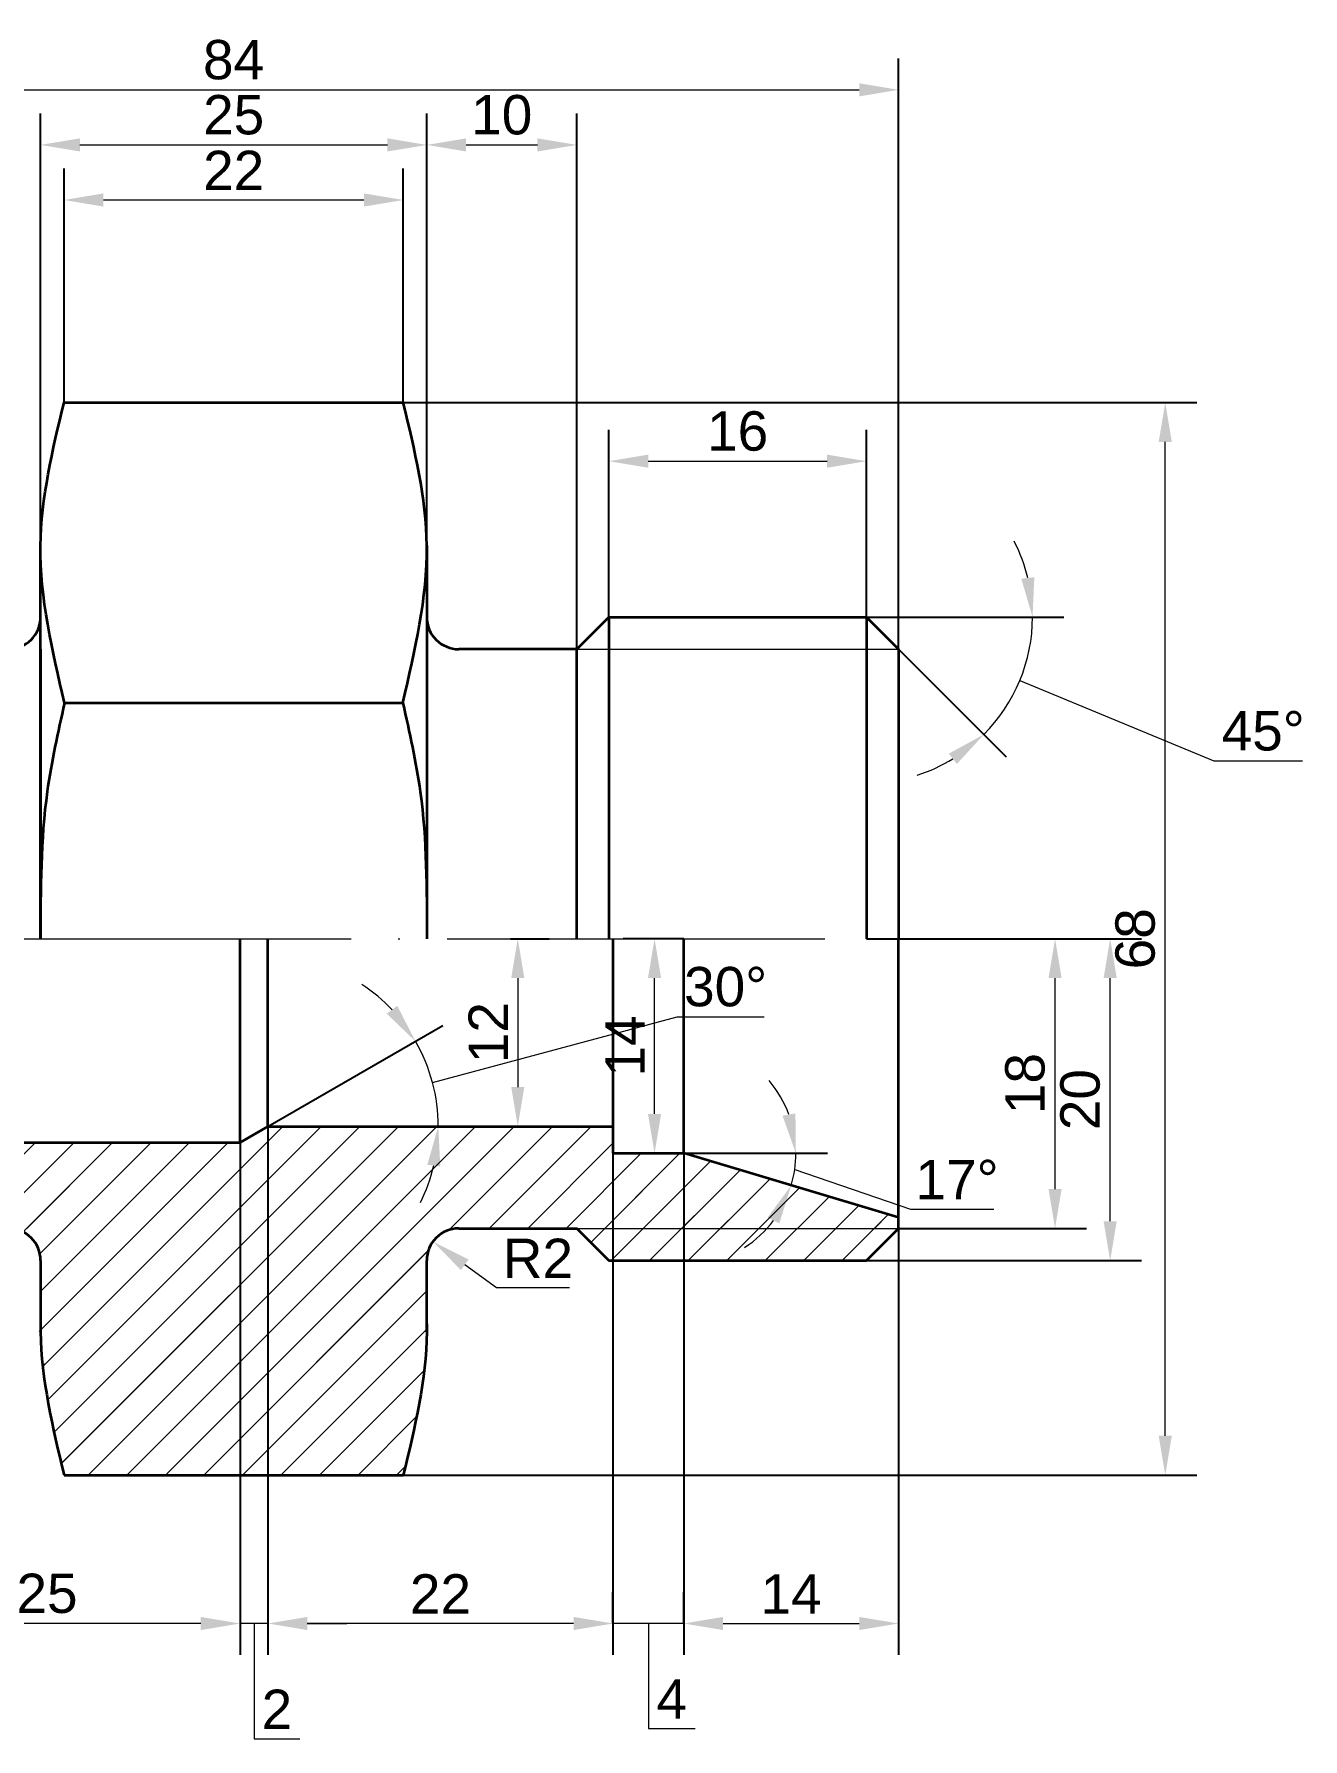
# Model space of a CAD drawing. Header units: millimetres. Extents: x 431 to 567, y 910 to 1018.
# Drawn here: x 486.1 to 566.7, y 909.6 to 1018 of the extents above; entities that cross this region are included whole.
import ezdxf

# ---------------------------------------------------------------- set-up
doc = ezdxf.new("R2010")
doc.units = ezdxf.units.MM
doc.linetypes.add('ACAD_ISO04W100', pattern=[30, 24, -3, 0, -3])
for name, color, linetype, lineweight in [('l. cienka', 7, 'Continuous', 15), ('l. gruba', 7, 'Continuous', 35), ('średnica', 7, 'ACAD_ISO04W100', 15)]:
    doc.layers.add(name, color=color, linetype=linetype, lineweight=lineweight)
doc.styles.get("Standard").update_dxf_attribs({"font": 'arial.ttf'})
doc.dimstyles.new('ISO-25', dxfattribs={"dimtxt": 2.5, "dimasz": 2.5, "dimexe": 2, "dimexo": 0, "dimtad": 1, "dimtoh": 1, "dimdec": 0, "dimzin": 9, "dimtxsty": 'Standard', "dimcen": 2.5, "dimadec": 0, "dimazin": 0, "dimtfac": 1, "dimtdec": 0, "dimtmove": 1, "dimatfit": 0, "dimfxl": 1, "dimlwd": 9, "dimarcsym": 0})
pattern_1 = [(45, (401.9540599663354, 824.1795343761587), (-1.224119390046095, 1.224119390046095), [])]

# ---------------------------------------------------------------- blocks, each defined once
blk = doc.blocks.new('*D4')
at = {"layer": 'Defpoints', "color": 0, "transparency": 16777216}
for p in [(511.003902068198, 1010.940279682968), (486.467687595279, 985.4748493463187), (511.003902068198, 985.4748493463187)]:
    blk.add_point(p, dxfattribs=at)
at = {"layer": 'l. cienka', "color": 0, "lineweight": -2, "transparency": 16777216}
for p, q in [((486.467687595279, 985.4748493463187), (486.467687595279, 1012.940279682968)), ((511.003902068198, 985.4748493463187), (511.003902068198, 1012.940279682968))]:
    blk.add_line(p, q, dxfattribs=at)
at = {"layer": 'l. cienka', "color": 0, "lineweight": 9, "transparency": 16777216}
blk.add_line((488.967687595279, 1010.940279682968), (508.503902068198, 1010.940279682968), dxfattribs=at)
at = {"layer": 'l. cienka', "color": 0, "transparency": 16777216}
for points in [[(488.967687595279, 1011.356946349635), (488.967687595279, 1010.523613016301), (486.467687595279, 1010.940279682968)], [(508.503902068198, 1011.356946349635), (508.503902068198, 1010.523613016301), (511.003902068198, 1010.940279682968)]]:
    blk.add_solid(points, dxfattribs=at)
at = {"layer": 'l. cienka', "color": 0, "transparency": 16777216, "insert": (498.7357948317385, 1012.841712152272), "char_height": 2.5, "attachment_point": 5}
blk.add_mtext('25', dxfattribs=at)
blk = doc.blocks.new('*D5')
at = {"layer": 'Defpoints', "color": 0, "transparency": 16777216}
for p in [(509.5146532215965, 1007.440279682968), (487.9569364418805, 994.569912660319), (509.5146532215965, 994.569912660319)]:
    blk.add_point(p, dxfattribs=at)
at = {"layer": 'l. cienka', "color": 0, "lineweight": -2, "transparency": 16777216}
for p, q in [((487.9569364418805, 994.569912660319), (487.9569364418805, 1009.440279682968)), ((509.5146532215965, 994.569912660319), (509.5146532215965, 1009.440279682968))]:
    blk.add_line(p, q, dxfattribs=at)
at = {"layer": 'l. cienka', "color": 0, "lineweight": 9, "transparency": 16777216}
blk.add_line((490.4569364418805, 1007.440279682968), (507.0146532215965, 1007.440279682968), dxfattribs=at)
at = {"layer": 'l. cienka', "color": 0, "transparency": 16777216}
for points in [[(490.4569364418805, 1007.856946349635), (490.4569364418805, 1007.023613016301), (487.9569364418805, 1007.440279682968)], [(507.0146532215965, 1007.856946349635), (507.0146532215965, 1007.023613016301), (509.5146532215965, 1007.440279682968)]]:
    blk.add_solid(points, dxfattribs=at)
at = {"layer": 'l. cienka', "color": 0, "transparency": 16777216, "insert": (498.7357948317385, 1009.320395644769), "char_height": 2.5, "attachment_point": 5}
blk.add_mtext('22', dxfattribs=at)
blk = doc.blocks.new('*D6')
at = {"layer": 'Defpoints', "color": 0, "transparency": 16777216}
for p in [(520.5319234963839, 1010.940279682968), (511.003902068198, 985.4748493463187), (520.5319234963839, 978.8939978581764)]:
    blk.add_point(p, dxfattribs=at)
at = {"layer": 'l. cienka', "color": 0, "lineweight": -2, "transparency": 16777216}
for p, q in [((511.003902068198, 985.4748493463187), (511.003902068198, 1012.940279682968)), ((520.5319234963839, 978.8939978581764), (520.5319234963839, 1012.940279682968))]:
    blk.add_line(p, q, dxfattribs=at)
at = {"layer": 'l. cienka', "color": 0, "lineweight": 9, "transparency": 16777216}
blk.add_line((513.503902068198, 1010.940279682968), (518.0319234963839, 1010.940279682968), dxfattribs=at)
at = {"layer": 'l. cienka', "color": 0, "transparency": 16777216}
for points in [[(513.503902068198, 1011.356946349635), (513.503902068198, 1010.523613016301), (511.003902068198, 1010.940279682968)], [(518.0319234963839, 1011.356946349635), (518.0319234963839, 1010.523613016301), (520.5319234963839, 1010.940279682968)]]:
    blk.add_solid(points, dxfattribs=at)
at = {"layer": 'l. cienka', "color": 0, "transparency": 16777216, "insert": (515.767912782291, 1012.841712152272), "char_height": 2.5, "attachment_point": 5}
blk.add_mtext('10', dxfattribs=at)
blk = doc.blocks.new('*D7')
at = {"layer": 'Defpoints', "color": 0, "transparency": 16777216}
for p in [(540.9787688904831, 1014.440279682968), (456.4789810172667, 978.8939978581764), (540.9787688904831, 978.8939978581764)]:
    blk.add_point(p, dxfattribs=at)
at = {"layer": 'l. cienka', "color": 0, "lineweight": -2, "transparency": 16777216}
for p, q in [((456.4789810172667, 978.8939978581764), (456.4789810172667, 1016.440279682968)), ((540.9787688904831, 978.8939978581764), (540.9787688904831, 1016.440279682968))]:
    blk.add_line(p, q, dxfattribs=at)
at = {"layer": 'l. cienka', "color": 0, "lineweight": 9, "transparency": 16777216}
blk.add_line((458.9789810172667, 1014.440279682968), (538.4787688904831, 1014.440279682968), dxfattribs=at)
at = {"layer": 'l. cienka', "color": 0, "transparency": 16777216}
for points in [[(458.9789810172667, 1014.856946349635), (458.9789810172667, 1014.023613016301), (456.4789810172667, 1014.440279682968)], [(538.4787688904831, 1014.856946349635), (538.4787688904831, 1014.023613016301), (540.9787688904831, 1014.440279682968)]]:
    blk.add_solid(points, dxfattribs=at)
at = {"layer": 'l. cienka', "color": 0, "transparency": 16777216, "insert": (498.7288749538749, 1016.341712152272), "char_height": 2.5, "attachment_point": 5}
blk.add_mtext('84', dxfattribs=at)
blk = doc.blocks.new('*D8')
at = {"layer": 'Defpoints', "color": 0, "transparency": 16777216}
for p in [(538.9340843510732, 990.8412949125461), (522.5766080357938, 980.9386823975863), (538.9340843510732, 980.9386823975863)]:
    blk.add_point(p, dxfattribs=at)
at = {"layer": 'l. cienka', "color": 0, "lineweight": -2, "transparency": 16777216}
for p, q in [((522.5766080357938, 980.9386823975863), (522.5766080357938, 992.8412949125461)), ((538.9340843510732, 980.9386823975863), (538.9340843510732, 992.8412949125461))]:
    blk.add_line(p, q, dxfattribs=at)
at = {"layer": 'l. cienka', "color": 0, "lineweight": 9, "transparency": 16777216}
blk.add_line((525.0766080357938, 990.8412949125461), (536.4340843510732, 990.8412949125461), dxfattribs=at)
at = {"layer": 'l. cienka', "color": 0, "transparency": 16777216}
for points in [[(525.0766080357938, 991.2579615792127), (525.0766080357938, 990.4246282458795), (522.5766080357938, 990.8412949125461)], [(536.4340843510732, 991.2579615792127), (536.4340843510732, 990.4246282458795), (538.9340843510732, 990.8412949125461)]]:
    blk.add_solid(points, dxfattribs=at)
at = {"layer": 'l. cienka', "color": 0, "transparency": 16777216, "insert": (530.7553461934335, 992.7427273818504), "char_height": 2.5, "attachment_point": 5}
blk.add_mtext('16', dxfattribs=at)
blk = doc.blocks.new('*D9')
at = {"layer": 'Defpoints', "color": 0, "transparency": 16777216}
for p in [(527.329899283386, 946.8606067407541), (540.9787688904831, 946.8606067407541), (540.9787688904831, 916.9782401473647)]:
    blk.add_point(p, dxfattribs=at)
at = {"layer": 'l. cienka', "color": 0, "lineweight": -2, "transparency": 16777216}
for p, q in [((527.329899283386, 946.8606067407541), (527.329899283386, 914.9782401473647)), ((540.9787688904831, 946.8606067407541), (540.9787688904831, 914.9782401473647))]:
    blk.add_line(p, q, dxfattribs=at)
at = {"layer": 'l. cienka', "color": 0, "lineweight": 9, "transparency": 16777216}
blk.add_line((529.829899283386, 916.9782401473647), (538.4787688904831, 916.9782401473647), dxfattribs=at)
at = {"layer": 'l. cienka', "color": 0, "transparency": 16777216}
for points in [[(529.829899283386, 917.3949068140313), (529.829899283386, 916.561573480698), (527.329899283386, 916.9782401473647)], [(538.4787688904831, 917.3949068140313), (538.4787688904831, 916.561573480698), (540.9787688904831, 916.9782401473647)]]:
    blk.add_solid(points, dxfattribs=at)
at = {"layer": 'l. cienka', "color": 0, "transparency": 16777216, "insert": (534.1543340869346, 918.8583561091655), "char_height": 2.5, "attachment_point": 5}
blk.add_mtext('14', dxfattribs=at)
blk = doc.blocks.new('*D10')
at = {"layer": 'Defpoints', "color": 0, "transparency": 16777216}
for p in [(500.9154804934748, 948.5645105235956), (522.8315932966842, 948.5645105235956), (500.9154804934748, 916.9782401473647)]:
    blk.add_point(p, dxfattribs=at)
at = {"layer": 'l. cienka', "color": 0, "lineweight": -2, "transparency": 16777216}
for p, q in [((500.9154804934748, 948.5645105235956), (500.9154804934748, 914.9782401473647)), ((522.8315932966842, 948.5645105235956), (522.8315932966842, 914.9782401473647))]:
    blk.add_line(p, q, dxfattribs=at)
at = {"layer": 'l. cienka', "color": 0, "lineweight": 9, "transparency": 16777216}
blk.add_line((520.3315932966842, 916.9782401473647), (503.4154804934748, 916.9782401473647), dxfattribs=at)
at = {"layer": 'l. cienka', "color": 0, "transparency": 16777216}
for points in [[(503.4154804934748, 917.3949068140313), (503.4154804934748, 916.561573480698), (500.9154804934748, 916.9782401473647)], [(520.3315932966842, 917.3949068140313), (520.3315932966842, 916.561573480698), (522.8315932966842, 916.9782401473647)]]:
    blk.add_solid(points, dxfattribs=at)
at = {"layer": 'l. cienka', "color": 0, "transparency": 16777216, "insert": (511.8735368950795, 918.8583561091655), "char_height": 2.5, "attachment_point": 5}
blk.add_mtext('22', dxfattribs=at)
blk = doc.blocks.new('*D11')
at = {"layer": 'Defpoints', "color": 0, "transparency": 16777216}
for p in [(500.9154804934748, 948.5645105235956), (499.1447317396205, 947.5421682538906), (499.1447317396205, 916.9782401473647)]:
    blk.add_point(p, dxfattribs=at)
at = {"layer": 'l. cienka', "color": 0, "lineweight": -2, "transparency": 16777216}
for p, q in [((500.9154804934748, 948.5645105235956), (500.9154804934748, 914.9782401473647)), ((499.1447317396205, 947.5421682538906), (499.1447317396205, 914.9782401473647))]:
    blk.add_line(p, q, dxfattribs=at)
at = {"layer": 'l. cienka', "color": 0, "lineweight": 9, "transparency": 16777216}
for p, q in [((496.6447317396205, 916.9782401473647), (494.1447317396205, 916.9782401473647)), ((500.9154804934748, 916.9782401473647), (499.1447317396205, 916.9782401473647)), ((500.9154804934748, 916.9782401473647), (499.1447317396205, 916.9782401473647)), ((500.0301061165476, 916.9782401473647), (500.0301061165476, 909.6452763001614)), ((503.4154804934748, 916.9782401473647), (505.9154804934748, 916.9782401473647)), ((500.0301061165476, 909.6452763001614), (502.9359724194126, 909.6452763001614))]:
    blk.add_line(p, q, dxfattribs=at)
at = {"layer": 'l. cienka', "color": 0, "transparency": 16777216}
for points in [[(496.6447317396205, 917.3949068140313), (496.6447317396205, 916.561573480698), (499.1447317396205, 916.9782401473647)], [(503.4154804934748, 917.3949068140313), (503.4154804934748, 916.561573480698), (500.9154804934748, 916.9782401473647)]]:
    blk.add_solid(points, dxfattribs=at)
at = {"layer": 'l. cienka', "color": 0, "transparency": 16777216, "insert": (501.4830392679801, 911.5253922619622), "char_height": 2.5, "attachment_point": 5}
blk.add_mtext('2', dxfattribs=at)
blk = doc.blocks.new('*D12')
at = {"layer": 'Defpoints', "color": 0, "transparency": 16777216}
for p in [(499.1447317396205, 947.5421682538906), (474.6085172667014, 946.8606067407541), (474.6085172667014, 916.9782401473647)]:
    blk.add_point(p, dxfattribs=at)
at = {"layer": 'l. cienka', "color": 0, "lineweight": -2, "transparency": 16777216}
for p, q in [((499.1447317396205, 947.5421682538906), (499.1447317396205, 914.9782401473647)), ((474.6085172667014, 946.8606067407541), (474.6085172667014, 914.9782401473647))]:
    blk.add_line(p, q, dxfattribs=at)
at = {"layer": 'l. cienka', "color": 0, "lineweight": 9, "transparency": 16777216}
blk.add_line((496.6447317396205, 916.9782401473647), (477.1085172667014, 916.9782401473647), dxfattribs=at)
at = {"layer": 'l. cienka', "color": 0, "transparency": 16777216}
for points in [[(477.1085172667014, 917.3949068140313), (477.1085172667014, 916.561573480698), (474.6085172667014, 916.9782401473647)], [(496.6447317396205, 917.3949068140313), (496.6447317396205, 916.561573480698), (499.1447317396205, 916.9782401473647)]]:
    blk.add_solid(points, dxfattribs=at)
at = {"layer": 'l. cienka', "color": 0, "transparency": 16777216, "insert": (486.8766245031609, 918.8796726166689), "char_height": 2.5, "attachment_point": 5}
blk.add_mtext('25', dxfattribs=at)
blk = doc.blocks.new('*D15')
at = {"layer": 'Defpoints', "color": 0, "transparency": 16777216}
for p in [(522.8315932966842, 916.9782401473647), (522.8315932966842, 916.9782401473647), (527.329899283386, 916.9782401473647)]:
    blk.add_point(p, dxfattribs=at)
at = {"layer": 'l. cienka', "color": 0, "lineweight": -2, "transparency": 16777216}
for p, q in [((522.8315932966842, 916.9782401473647), (522.8315932966842, 918.9782401473647)), ((527.329899283386, 916.9782401473647), (527.329899283386, 918.9782401473647))]:
    blk.add_line(p, q, dxfattribs=at)
at = {"layer": 'l. cienka', "color": 0, "lineweight": 9, "transparency": 16777216}
for p, q in [((520.3315932966842, 916.9782401473647), (517.8315932966842, 916.9782401473647)), ((527.329899283386, 916.9782401473647), (522.8315932966842, 916.9782401473647)), ((527.329899283386, 916.9782401473647), (522.8315932966842, 916.9782401473647)), ((525.0807462900351, 916.9782401473647), (525.0807462900351, 910.3105997696189)), ((529.829899283386, 916.9782401473647), (532.329899283386, 916.9782401473647)), ((525.0807462900351, 910.3105997696189), (528.0599413787118, 910.3105997696189))]:
    blk.add_line(p, q, dxfattribs=at)
at = {"layer": 'l. cienka', "color": 0, "transparency": 16777216}
for points in [[(520.3315932966842, 917.3949068140313), (520.3315932966842, 916.561573480698), (522.8315932966842, 916.9782401473647)], [(529.829899283386, 917.3949068140313), (529.829899283386, 916.561573480698), (527.329899283386, 916.9782401473647)]]:
    blk.add_solid(points, dxfattribs=at)
at = {"layer": 'l. cienka', "color": 0, "transparency": 16777216, "insert": (526.5703438343735, 912.1855997696189), "char_height": 2.5, "attachment_point": 5}
blk.add_mtext('4', dxfattribs=at)
blk = doc.blocks.new('*D16')
at = {"layer": 'Defpoints', "color": 0, "transparency": 16777216}
for p in [(540.9787688904834, 960.4918370034873), (550.9214764177631, 960.4918370034873), (540.9787688904834, 942.0896761487979)]:
    blk.add_point(p, dxfattribs=at)
at = {"layer": 'l. cienka', "color": 0, "lineweight": -2, "transparency": 16777216}
for p, q in [((540.9787688904834, 960.4918370034873), (552.9214764177631, 960.4918370034873)), ((540.9787688904834, 942.0896761487979), (552.9214764177631, 942.0896761487979))]:
    blk.add_line(p, q, dxfattribs=at)
at = {"layer": 'l. cienka', "color": 0, "lineweight": 9, "transparency": 16777216}
blk.add_line((550.9214764177631, 944.5896761487979), (550.9214764177631, 957.9918370034873), dxfattribs=at)
at = {"layer": 'l. cienka', "color": 0, "transparency": 16777216}
for points in [[(550.5048097510964, 957.9918370034873), (551.3381430844297, 957.9918370034873), (550.9214764177631, 960.4918370034873)], [(550.5048097510964, 944.5896761487979), (551.3381430844297, 944.5896761487979), (550.9214764177631, 942.0896761487979)]]:
    blk.add_solid(points, dxfattribs=at)
at = {"layer": 'l. cienka', "color": 0, "transparency": 16777216, "insert": (549.020043948459, 951.2907565761423), "char_height": 2.5, "attachment_point": 5, "rotation": 90}
blk.add_mtext('18', dxfattribs=at)
blk = doc.blocks.new('*D17')
at = {"layer": 'Defpoints', "color": 0, "transparency": 16777216}
for p in [(498.7357948317388, 994.5699126603195), (557.9214764177631, 994.5699126603195), (498.7357948317388, 926.4137613466553)]:
    blk.add_point(p, dxfattribs=at)
at = {"layer": 'l. cienka', "color": 0, "lineweight": -2, "transparency": 16777216}
for p, q in [((498.7357948317388, 994.5699126603195), (559.9214764177631, 994.5699126603195)), ((498.7357948317388, 926.4137613466553), (559.9214764177631, 926.4137613466553))]:
    blk.add_line(p, q, dxfattribs=at)
at = {"layer": 'l. cienka', "color": 0, "lineweight": 9, "transparency": 16777216}
blk.add_line((557.9214764177631, 928.9137613466553), (557.9214764177631, 992.0699126603195), dxfattribs=at)
at = {"layer": 'l. cienka', "color": 0, "transparency": 16777216}
for points in [[(557.5048097510964, 992.0699126603195), (558.3381430844297, 992.0699126603195), (557.9214764177631, 994.5699126603195)], [(557.5048097510964, 928.9137613466553), (558.3381430844297, 928.9137613466553), (557.9214764177631, 926.4137613466553)]]:
    blk.add_solid(points, dxfattribs=at)
at = {"layer": 'l. cienka', "color": 0, "transparency": 16777216, "insert": (556.020043948459, 960.4918370034868), "char_height": 2.5, "attachment_point": 5, "rotation": 90}
blk.add_mtext('68', dxfattribs=at)
blk = doc.blocks.new('*D19')
at = {"layer": 'Defpoints', "color": 0, "transparency": 16777216}
for p in [(525.4748738847748, 960.4918370034873), (527.3298992833862, 960.4918370034873), (527.3298992833862, 946.8606067407545)]:
    blk.add_point(p, dxfattribs=at)
at = {"layer": 'l. cienka', "color": 0, "lineweight": -2, "transparency": 16777216}
for p, q in [((527.3298992833862, 960.4918370034873), (523.4748738847748, 960.4918370034873)), ((527.3298992833862, 946.8606067407545), (523.4748738847748, 946.8606067407545))]:
    blk.add_line(p, q, dxfattribs=at)
at = {"layer": 'l. cienka', "color": 0, "lineweight": 9, "transparency": 16777216}
blk.add_line((525.4748738847748, 949.3606067407545), (525.4748738847748, 957.9918370034873), dxfattribs=at)
at = {"layer": 'l. cienka', "color": 0, "transparency": 16777216}
for points in [[(525.0582072181081, 957.9918370034873), (525.8915405514414, 957.9918370034873), (525.4748738847748, 960.4918370034873)], [(525.0582072181081, 949.3606067407545), (525.8915405514414, 949.3606067407545), (525.4748738847748, 946.8606067407545)]]:
    blk.add_solid(points, dxfattribs=at)
at = {"layer": 'l. cienka', "color": 0, "transparency": 16777216, "insert": (523.5947579229742, 953.6762218721205), "char_height": 2.5, "attachment_point": 5, "rotation": 90}
blk.add_mtext('14', dxfattribs=at)
blk = doc.blocks.new('*D21')
at = {"layer": 'Defpoints', "color": 0, "transparency": 16777216}
for p in [(511.3964117562535, 941.249136152675), (513.048586607608, 940.044539487291)]:
    blk.add_point(p, dxfattribs=at)
at = {"layer": 'l. cienka', "color": 0, "lineweight": 9, "transparency": 16777216}
for p, q in [((515.4365823045943, 938.303457633162), (513.4164970304239, 939.7762968929185)), ((520.0673803946353, 938.3034576331621), (515.4365823045943, 938.303457633162))]:
    blk.add_line(p, q, dxfattribs=at)
at = {"layer": 'l. cienka', "color": 0, "transparency": 16777216}
blk.add_solid([(513.6619702403834, 940.1129777719469), (513.1710238204645, 939.43961601389), (511.3964117562535, 941.249136152675)], dxfattribs=at)
at = {"layer": 'l. cienka', "color": 0, "transparency": 16777216, "insert": (518.0644813496147, 940.1835735949629), "char_height": 2.5, "attachment_point": 5}
blk.add_mtext('R2', dxfattribs=at)
blk = doc.blocks.new('*D24')
at = {"layer": 'Defpoints', "color": 0, "transparency": 16777216}
for p in [(522.8315932966842, 946.8606067407542), (527.329899283386, 946.8606067407541), (527.329899283386, 946.8606067407541), (534.3203235100613, 945.4867019461245), (540.9787688904831, 942.771237661934)]:
    blk.add_point(p, dxfattribs=at)
at = {"layer": 'l. cienka', "color": 0, "lineweight": -2, "transparency": 16777216}
blk.add_line((527.329899283386, 946.8606067407541), (536.4540585498255, 946.8606067407537), dxfattribs=at)
at = {"layer": 'l. cienka', "color": 0, "lineweight": 9, "transparency": 16777216}
for p, q in [((534.3787291755565, 945.8273389125316), (541.7328698173519, 943.3093817484009)), ((541.7328698173519, 943.3093817484009), (547.0270376208991, 943.3093817484009))]:
    blk.add_line(p, q, dxfattribs=at)
for start, end in [(20.21077529259583, 40.42155058519285), (343.3211378914688, 359.9999999999989), (302.8995873062747, 323.1103625988717)]:
    blk.add_arc((527.329899283386, 946.8606067407541), 7.124159266439455, start, end, dxfattribs=at)
at = {"layer": 'l. cienka', "color": 0, "transparency": 16777216}
for points in [[(534.4256130847446, 949.3949314963105), (533.6052075134874, 949.2487154127407), (534.4540585498255, 946.8606067407538)], [(532.655791306491, 942.7719112800695), (533.3997160799012, 942.3963844821563), (534.1543340869351, 944.8159222013439)]]:
    blk.add_solid(points, dxfattribs=at)
at = {"layer": 'l. cienka', "color": 0, "transparency": 16777216, "insert": (544.6924537191255, 945.1894977102016), "char_height": 2.5, "attachment_point": 5}
blk.add_mtext('17°', dxfattribs=at)
blk = doc.blocks.new('*D30')
at = {"layer": 'Defpoints', "color": 0, "transparency": 16777216}
for p in [(511.5723427759719, 950.4436028736943), (500.9154804934748, 948.5645105235956), (500.9154804934748, 948.5645105235956), (522.8315932966842, 948.5645105235956), (499.1447317396205, 947.5421682538906)]:
    blk.add_point(p, dxfattribs=at)
at = {"layer": 'l. cienka', "color": 0, "lineweight": -2, "transparency": 16777216}
blk.add_line((500.9154804934748, 948.5645105235956), (512.0190187137351, 954.9751413040202), dxfattribs=at)
at = {"layer": 'l. cienka', "color": 0, "lineweight": 9, "transparency": 16777216}
for p, q in [((511.3680165081281, 951.365259107579), (526.9144489934047, 955.5309131371939)), ((526.9144489934047, 955.5309131371939), (532.4422457191893, 955.5309131371937))]:
    blk.add_line(p, q, dxfattribs=at)
for start, end in [(43.26646847756765, 56.53293695513531), (8.905553108097848e-14, 29.99999999999998), (333.4670630448647, 346.7335315224324)]:
    blk.add_arc((500.9154804934748, 948.5645105235956), 10.82126156084914, start, end, dxfattribs=at)
at = {"layer": 'l. cienka', "color": 0, "transparency": 16777216}
for points in [[(509.1296049158561, 956.2299410777854), (508.4608786643815, 955.732699039103), (510.2869679061662, 953.9751413040202)], [(511.0340812489025, 946.1293762555036), (511.8618361901981, 946.0331151439124), (511.7367420543239, 948.5645105235956)]]:
    blk.add_solid(points, dxfattribs=at)
at = {"layer": 'l. cienka', "color": 0, "transparency": 16777216, "insert": (529.9908473562969, 957.433198266798), "char_height": 2.5, "attachment_point": 5}
blk.add_mtext('30°', dxfattribs=at)
blk = doc.blocks.new('*D31')
at = {"layer": 'Defpoints', "color": 0, "transparency": 16777216}
for p in [(516.3323802613207, 960.4918370034873), (516.3323802613207, 948.564510523596), (516.7856765574312, 948.564510523596)]:
    blk.add_point(p, dxfattribs=at)
at = {"layer": 'l. cienka', "color": 0, "lineweight": -2, "transparency": 16777216}
for p, q in [((516.3323802613207, 960.4918370034873), (518.7856765574312, 960.4918370034873)), ((516.3323802613207, 948.564510523596), (518.7856765574312, 948.564510523596))]:
    blk.add_line(p, q, dxfattribs=at)
at = {"layer": 'l. cienka', "color": 0, "lineweight": 9, "transparency": 16777216}
blk.add_line((516.7856765574312, 957.9918370034873), (516.7856765574312, 951.064510523596), dxfattribs=at)
at = {"layer": 'l. cienka', "color": 0, "transparency": 16777216}
for points in [[(516.3690098907646, 957.9918370034873), (517.2023432240978, 957.9918370034873), (516.7856765574312, 960.4918370034873)], [(516.3690098907646, 951.064510523596), (517.2023432240978, 951.064510523596), (516.7856765574312, 948.564510523596)]]:
    blk.add_solid(points, dxfattribs=at)
at = {"layer": 'l. cienka', "color": 0, "transparency": 16777216, "insert": (514.9055605956306, 954.5281737635413), "char_height": 2.5, "attachment_point": 5, "rotation": 90}
blk.add_mtext('12', dxfattribs=at)
blk = doc.blocks.new('*D32')
at = {"layer": 'Defpoints', "color": 0, "transparency": 16777216}
for p in [(538.9340843510735, 960.4918370034873), (554.4214764177631, 960.4918370034873), (538.9340843510735, 940.044991609388)]:
    blk.add_point(p, dxfattribs=at)
at = {"layer": 'l. cienka', "color": 0, "lineweight": -2, "transparency": 16777216}
for p, q in [((538.9340843510735, 960.4918370034873), (556.4214764177631, 960.4918370034873)), ((538.9340843510735, 940.044991609388), (556.4214764177631, 940.044991609388))]:
    blk.add_line(p, q, dxfattribs=at)
at = {"layer": 'l. cienka', "color": 0, "lineweight": 9, "transparency": 16777216}
blk.add_line((554.4214764177631, 942.544991609388), (554.4214764177631, 957.9918370034873), dxfattribs=at)
at = {"layer": 'l. cienka', "color": 0, "transparency": 16777216}
for points in [[(554.0048097510964, 957.9918370034873), (554.8381430844297, 957.9918370034873), (554.4214764177631, 960.4918370034873)], [(554.0048097510964, 942.544991609388), (554.8381430844297, 942.544991609388), (554.4214764177631, 940.044991609388)]]:
    blk.add_solid(points, dxfattribs=at)
at = {"layer": 'l. cienka', "color": 0, "transparency": 16777216, "insert": (552.520043948459, 950.2684143064373), "char_height": 2.5, "attachment_point": 5, "rotation": 90}
blk.add_mtext('20', dxfattribs=at)
blk = doc.blocks.new('*D39')
at = {"layer": 'Defpoints', "color": 0, "transparency": 16777216}
for p in [(522.5766080357939, 980.9386823975864), (538.9340843510732, 980.9386823975864), (538.9340843510732, 980.9386823975864), (540.9787688904831, 978.8939978581765), (548.0735327313064, 975.6620194150138)]:
    blk.add_point(p, dxfattribs=at)
at = {"layer": 'l. cienka', "color": 0, "lineweight": -2, "transparency": 16777216}
for p, q in [((538.9340843510732, 980.9386823975864), (551.487410316218, 980.9386823975863)), ((540.9787688904831, 978.8939978581765), (547.8106262674722, 972.0621404811874))]:
    blk.add_line(p, q, dxfattribs=at)
at = {"layer": 'l. cienka', "color": 0, "lineweight": 9, "transparency": 16777216}
for p, q in [((548.6840862101903, 976.9000993943771), (561.0149061861065, 971.7925065251713)), ((561.0149061861065, 971.7925065251713), (566.6450221479072, 971.7925065251713))]:
    blk.add_line(p, q, dxfattribs=at)
for start, end in [(13.604858842394, 27.20971768478831), (314.9999999999995, 359.9999999999996), (287.7902823152108, 301.3951411576052)]:
    blk.add_arc((538.9340843510732, 980.9386823975864), 10.55332596514473, start, end, dxfattribs=at)
at = {"layer": 'l. cienka', "color": 0, "transparency": 16777216}
for points in [[(549.605028674035, 983.4704361441057), (548.7775616017682, 983.371731084667), (549.487410316218, 980.9386823975864)], [(544.1740486399033, 972.2578676575727), (544.6893612010451, 971.6029650626978), (546.3964127050991, 973.4763540435605)]]:
    blk.add_solid(points, dxfattribs=at)
at = {"layer": 'l. cienka', "color": 0, "transparency": 16777216, "insert": (564.1424641670069, 973.6888230326749), "char_height": 2.5, "attachment_point": 5}
blk.add_mtext('45°', dxfattribs=at)

msp = doc.modelspace()

# ---------------------------------------------------------------- hatches: boundary and pattern name
at = {"layer": 'l. cienka'}
h = msp.add_hatch(dxfattribs=at)
h.set_pattern_fill('ANSI31', color=256, scale=0.545249210509313)
h.set_pattern_definition(pattern_1)
edge = h.paths.add_edge_path()
edge.add_line((474.6085172667014, 947.5421682538906), (474.6085172667014, 946.860606740754))
edge.add_line((474.6085172667014, 946.8606067407541), (470.1102112799996, 946.8606067407541))
edge.add_line((470.1102112799996, 946.8606067407541), (456.4789810172667, 942.7712376619343))
edge.add_line((456.4789810172667, 942.771237661934), (456.4789810172667, 942.0896761487974))
edge.add_line((456.4789810172667, 942.0896761487975), (458.5236655566766, 940.0449916093876))
edge.add_line((458.5236655566767, 940.0449916093876), (474.8811418719562, 940.0449916093876))
edge.add_line((474.8811418719561, 940.0449916093876), (476.925826411366, 942.0896761487975))
edge.add_line((476.925826411366, 942.0896761487975), (476.925826411366, 942.0867961243542))
edge.add_line((476.925826411366, 942.0867961243544), (486.467687595279, 942.0867961243544))
edge.add_line((486.467687595279, 942.0867961243544), (486.467687595279, 935.508824660656))
edge.add_spline(control_points=[(486.467687595279, 935.5088246606567), (486.5062836697932, 932.474641527376), (487.2316100558369, 929.4442014370152), (487.9569364418804, 926.4137613466548)], knot_values=[74.12569773068891, 74.12569773068891, 74.12569773068891, 74.12569773069698, 141.7364955081307, 141.7364955081307, 141.7364955081307, 141.7364955081307], degree=3, periodic=0)
edge.add_line((487.9569364418804, 926.4137613466548), (509.5146532215964, 926.4137613466548))
edge.add_spline(control_points=[(509.5146532215965, 926.4137613466548), (510.2399796076401, 929.444201437015), (510.9653059936835, 932.4746415273751), (511.003902068198, 935.5088246606551)], knot_values=[74.12569773069697, 74.12569773069697, 74.12569773069697, 74.12569773069697, 141.736495508123, 141.736495508123, 141.736495508123, 141.7364955081307], degree=3, periodic=0)
edge.add_line((511.003902068198, 935.5088246606558), (511.003902068198, 942.0892240267012))
edge.add_line((511.003902068198, 942.089224026701), (520.5319234963839, 942.089224026701))
edge.add_line((520.5319234963839, 942.089224026701), (520.5319234963839, 942.0896761487975))
edge.add_line((520.5319234963839, 942.0896761487977), (522.5766080357938, 940.0449916093878))
edge.add_line((522.5766080357938, 940.0449916093876), (538.9340843510732, 940.0449916093876))
edge.add_line((538.9340843510732, 940.0449916093876), (540.9787688904831, 942.0896761487975))
edge.add_line((540.9787688904831, 942.0896761487975), (540.9787688904831, 942.7712376619342))
edge.add_line((540.9787688904831, 942.771237661934), (527.329899283386, 946.8606067407538))
edge.add_line((527.329899283386, 946.8606067407541), (522.8315932966842, 946.8606067407541))
edge.add_line((522.8315932966842, 946.8606067407541), (522.8315932966842, 948.5645105235957))
edge.add_line((522.8315932966842, 948.5645105235956), (500.9154804934748, 948.5645105235956))
edge.add_line((500.9154804934748, 948.5645105235956), (499.1447317396205, 947.5421682538906))
edge.add_line((499.1447317396205, 947.5421682538906), (474.6085172667014, 947.5421682538906))
h = msp.add_hatch(dxfattribs=at)
h.set_pattern_fill('ANSI31', color=256, scale=0.545249210509313)
h.set_pattern_definition(pattern_1)
edge = h.paths.add_edge_path()
edge.add_line((486.467687595279, 940.0421115849445), (486.467687595279, 935.5088246606564))
edge.add_spline(control_points=[(486.4676875952791, 935.5088246606555), (486.5062836697934, 932.4746415273753), (487.231610055837, 929.444201437015), (487.9569364418804, 926.4137613466548)], knot_values=[74.12569773069698, 74.12569773070267, 74.12569773070267, 74.12569773070267, 141.7364955081307, 141.7364955081307, 141.7364955081307, 141.7364955081307], degree=3, periodic=0)
edge.add_line((487.9569364418804, 926.4137613466548), (509.5146532215965, 926.4137613466548))
edge.add_spline(control_points=[(509.5146532215965, 926.4137613466548), (510.2399796076398, 929.4442014370138), (510.9653059936831, 932.4746415273729), (511.003902068198, 935.5088246606521)], knot_values=[74.12569773069697, 74.12569773069697, 74.12569773069697, 74.12569773069697, 141.7364955080999, 141.7364955080999, 141.7364955080999, 141.7364955081307], degree=3, periodic=0)
edge.add_line((511.003902068198, 935.5088246606521), (511.0039020681981, 940.0445394872911))
edge.add_arc((513.0485866076081, 940.0445394872911), 2.044684539409928, 90, 180, ccw=False)
edge.add_line((513.0485866076081, 942.089224026701), (520.5319234963839, 942.089224026701))
edge.add_line((520.5319234963839, 942.089224026701), (520.5319234963839, 942.0896761487977))
edge.add_line((520.5319234963839, 942.0896761487977), (540.9787688904831, 942.0896761487975))
edge.add_line((540.9787688904831, 942.0896761487975), (540.9787688904831, 942.771237661934))
edge.add_line((540.9787688904831, 942.771237661934), (527.329899283386, 946.8606067407541))
edge.add_line((527.329899283386, 946.8606067407541), (522.8315932966842, 946.8606067407541))
edge.add_line((522.8315932966842, 946.8606067407541), (522.8315932966842, 948.5645105235956))
edge.add_line((522.8315932966842, 948.5645105235956), (500.9154804934748, 948.5645105235956))
edge.add_line((500.9154804934748, 948.5645105235956), (499.1447317396205, 947.5421682538906))
edge.add_line((499.1447317396205, 947.5421682538906), (474.6085172667014, 947.5421682538906))
edge.add_line((474.6085172667014, 947.5421682538906), (474.6085172667014, 946.8606067407541))
edge.add_line((474.6085172667014, 946.8606067407541), (470.1102112799996, 946.8606067407541))
edge.add_line((470.1102112799996, 946.8606067407541), (456.4789810172667, 942.771237661934))
edge.add_line((456.4789810172667, 942.771237661934), (456.4789810172667, 942.0896761487975))
edge.add_line((456.4789810172667, 942.0896761487975), (476.9229467925293, 942.0867965299608))
edge.add_line((476.9229467925293, 942.0867965299608), (476.925826411366, 942.0896761487975))
edge.add_line((476.925826411366, 942.0896761487975), (476.925826411366, 942.0867961243544))
edge.add_line((476.925826411366, 942.0867961243544), (484.423003055869, 942.0867961243544))
edge.add_arc((484.423003055869, 940.0421115849445), 2.044684539409928, 0, 90, ccw=False)

# ---------------------------------------------------------------- linework, layer by layer
for p, q in [((520.5319234963839, 978.8939978581764), (540.9787688904831, 978.8939978581761)), ((520.5319234963839, 942.0896761487977), (540.9787688904831, 942.0896761487975))]:
    msp.add_line(p, q, dxfattribs=at)
at = {"layer": 'l. gruba'}
for p, q in [((522.5766080357938, 980.9386823975863), (522.5766080357938, 960.4918370034868)), ((538.9340843510732, 980.9386823975863), (538.9340843510732, 960.4918370034868)), ((487.9916456201132, 975.4861902924929), (509.4799440433638, 975.4861902924929)), ((499.1447317396205, 947.5421682538906), (499.1447317396205, 960.4918370034868)), ((500.9154804934748, 948.5645105235956), (500.9154804934748, 960.4918370034868)), ((522.8315932966842, 960.4918370034868), (522.8315932966842, 946.8606067407541)), ((527.329899283386, 946.8606067407541), (527.329899283386, 960.4918370034868)), ((499.1447317396205, 947.5421682538906), (500.9154804934748, 948.5645105235956)), ((500.9154804934748, 948.5645105235956), (522.8315932966842, 948.5645105235956)), ((474.6085172667014, 947.5421682538906), (499.1447317396205, 947.5421682538906)), ((522.8315932966842, 946.8606067407541), (527.329899283386, 946.8606067407541)), ((540.9787688904831, 942.771237661934), (527.329899283386, 946.8606067407541))]:
    msp.add_line(p, q, dxfattribs=at)
for points in [[(487.9569364418805, 994.569912660319), (509.5146532215965, 994.569912660319)], [(486.467687595279, 984.9541717000236), (486.467687595279, 985.4748493463187)], [(486.467687595279, 960.4918370034868), (486.467687595279, 985.4748493463187)], [(511.003902068198, 985.4748493463187), (511.003902068198, 960.4918370034868)], [(520.5319234963839, 960.4918370034868), (520.5319234963839, 978.8939978581764), (522.5766080357938, 980.9386823975863), (538.9340843510732, 980.9386823975863), (540.9787688904831, 978.8939978581764), (540.9787688904831, 960.4918370034868)], [(486.467687595279, 978.8968778826195), (486.467687595279, 960.4918370034868)], [(511.003902068198, 978.8944499802726), (511.003902068198, 960.4918370034868)], [(520.5319234963839, 960.4918370034868), (520.5319234963839, 978.8944499802726), (513.048586607608, 978.8944499802726)], [(520.5319234963839, 942.0896761487975), (520.5319234963839, 942.0896761487975), (522.5766080357938, 940.0449916093876), (538.9340843510732, 940.0449916093876), (540.9787688904831, 942.0896761487975), (540.9787688904831, 960.4918370034868)], [(513.0485866076081, 942.089224026701), (520.5319234963839, 942.089224026701), (520.5319234963839, 942.0896761487977)], [(486.467687595279, 940.0421115849445), (486.467687595279, 935.5088246606551)], [(511.003902068198, 935.5088246606551), (511.003902068198, 940.0445394872911)], [(486.467687595279, 936.02950230695), (486.467687595279, 935.5088246606551)], [(487.9569364418805, 926.4137613466548), (509.5146532215965, 926.4137613466548)]]:
    msp.add_lwpolyline(points, dxfattribs=at)
for centre, radius, start, end in [((484.423003055869, 980.9415624220294), 2.044684539409917, 270, 0), ((513.048586607608, 980.9391345196825), 2.044684539409918, 180, 270), ((484.423003055869, 940.0421115849445), 2.044684539409931, 0, 90), ((513.0485866076081, 940.0445394872911), 2.044684539409931, 90, 180)]:
    msp.add_arc(centre, radius, start, end, dxfattribs=at)
for points in [[(487.9916456201132, 975.4861902924929), (486.467687595279, 985.4748493463178), (487.9569364418804, 994.5699126603188)], [(509.4799440433638, 975.4861902924929), (511.003902068198, 985.4748493463178), (509.5146532215965, 994.5699126603188)], [(487.9916456201132, 975.4861902924929), (486.8870272677915, 969.8440899188688), (486.467687595279, 960.4918370034868)], [(509.4799440433638, 975.4861902924929), (510.5845623956856, 969.8440899188688), (511.003902068198, 960.4918370034868)]]:
    msp.add_spline(points, degree=3, dxfattribs=at)
for points in [[(486.467687595279, 960.4918370034868), (486.467687595279, 960.4918370034868), (486.467687595279, 960.4918370034868), (486.467687595279, 960.4918370034868)], [(511.003902068198, 960.4918370034868), (511.003902068198, 960.4918370034868), (511.003902068198, 960.4918370034868), (511.003902068198, 960.4918370034868)]]:
    msp.add_open_spline(points, degree=3, dxfattribs=at)
for points, knots in [([(486.467687595279, 936.02950230695), (486.4655190724086, 935.8559312719237), (486.4647969349979, 932.6479746181897), (487.2316100558369, 929.4442014370152), (487.9569364418804, 926.4137613466548)], [70.25854041963967, 70.25854041963967, 70.25854041963967, 70.25854041963967, 74.12569773069698, 141.7364955081307, 141.7364955081307, 141.7364955081307, 141.7364955081307]), ([(511.003902068198, 936.0295023069511), (511.0060705910685, 935.8559312719244), (511.0067927284791, 932.6479746181899), (510.2399796076401, 929.4442014370152), (509.5146532215965, 926.4137613466548)], [70.25854041963224, 70.25854041963224, 70.25854041963224, 70.25854041963224, 74.12569773069698, 141.7364955081307, 141.7364955081307, 141.7364955081307, 141.7364955081307])]:
    msp.add_open_spline(points, degree=3, knots=knots, dxfattribs=at)
at = {"layer": 'średnica'}
msp.add_line((452.0913499778015, 960.4918370034868), (545.184204482934, 960.4918370034868), dxfattribs=at)

# ---------------------------------------------------------------- dimensions: what is measured, and where the dimension line sits
at = {"layer": 'l. cienka'}
for base, p1, p2, picture, middle in [((540.9787688904831, 1014.440279682968), (456.4789810172667, 978.8939978581764), (540.9787688904831, 978.8939978581764), '*D7', (498.7288749538749, 1014.440279682968)), ((511.003902068198, 1010.940279682968), (486.467687595279, 985.4748493463187), (511.003902068198, 985.4748493463187), '*D4', (498.7357948317385, 1010.940279682968)), ((520.5319234963839, 1010.940279682968), (511.003902068198, 985.4748493463187), (520.5319234963839, 978.8939978581764), '*D6', (515.767912782291, 1010.940279682968)), ((509.5146532215965, 1007.440279682968), (487.9569364418805, 994.569912660319), (509.5146532215965, 994.569912660319), '*D5', (498.7357948317385, 1007.440279682968))]:
    dim = msp.add_linear_dim(base=base, p1=p1, p2=p2, dimstyle='ISO-25', override={"dimtmove": 0}, dxfattribs=at)
    dim.commit()
    dim.dimension.update_dxf_attribs({"geometry": picture, "text_midpoint": middle, "dimtype": 160})
for base, p1, p2, picture, middle in [((557.9214764177631, 994.5699126603195), (498.7357948317385, 926.4137613466548), (498.7357948317385, 994.569912660319), '*D17', (557.9214764177633, 960.4918370034868)), ((554.4214764177631, 960.4918370034873), (538.9340843510732, 940.0449916093876), (538.9340843510732, 960.4918370034868), '*D32', (554.4214764177633, 950.2684143064373)), ((550.9214764177631, 960.4918370034873), (540.9787688904831, 942.0896761487975), (540.9787688904831, 960.4918370034868), '*D16', (550.9214764177633, 951.2907565761423))]:
    dim = msp.add_linear_dim(base=base, p1=p1, p2=p2, angle=90, dimstyle='ISO-25', override={"dimtmove": 0}, dxfattribs=at)
    dim.commit()
    dim.dimension.update_dxf_attribs({"geometry": picture, "text_midpoint": middle, "dimtype": 160})
for base, p1, p2, picture, middle in [((538.9340843510732, 990.8412949125461), (522.5766080357938, 980.9386823975863), (538.9340843510732, 980.9386823975863), '*D8', (530.7553461934335, 992.7427273818504)), ((499.1447317396205, 916.9782401473647), (500.9154804934748, 948.5645105235956), (499.1447317396205, 947.5421682538906), '*D11', (500.6551061165476, 911.5253922619622)), ((500.9154804934748, 916.9782401473647), (522.8315932966842, 948.5645105235956), (500.9154804934748, 948.5645105235956), '*D10', (511.8735368950795, 918.8583561091655)), ((474.6085172667014, 916.9782401473647), (499.1447317396205, 947.5421682538906), (474.6085172667014, 946.8606067407541), '*D12', (486.8766245031609, 918.8796726166689)), ((540.9787688904831, 916.9782401473647), (527.329899283386, 946.8606067407541), (540.9787688904831, 946.8606067407541), '*D9', (534.1543340869346, 918.8583561091655))]:
    dim = msp.add_linear_dim(base=base, p1=p1, p2=p2, dimstyle='ISO-25', dxfattribs=at)
    dim.commit()
    dim.dimension.update_dxf_attribs({"geometry": picture, "text_midpoint": middle})
for base, line1, line2, picture, middle in [((548.0735327313064, 975.6620194150138), ((538.9340843510732, 980.9386823975863), (540.9787688904831, 978.8939978581764)), ((522.5766080357938, 980.9386823975863), (538.9340843510732, 980.9386823975863)), '*D39', (564.1424641670069, 973.688823032675)), ((511.5723427759719, 950.4436028736943), ((500.9154804934748, 948.5645105235956), (522.8315932966842, 948.5645105235956)), ((499.1447317396205, 947.5421682538906), (500.9154804934748, 948.5645105235956)), '*D30', (529.9908473562966, 957.433198266798))]:
    dim = msp.add_angular_dim_2l(base=base, line1=line1, line2=line2, dimstyle='ISO-25', dxfattribs=at)
    dim.commit()
    dim.dimension.update_dxf_attribs({"geometry": picture, "text_midpoint": middle})
for base, p1, p2, picture, middle in [((516.7856765574312, 948.564510523596), (516.3323802613205, 960.4918370034868), (516.3323802613205, 948.5645105235956), '*D31', (514.9055605956306, 954.5281737635413)), ((525.4748738847748, 960.4918370034873), (527.329899283386, 946.8606067407541), (527.329899283386, 960.4918370034868), '*D19', (523.5947579229742, 953.6762218721205))]:
    dim = msp.add_linear_dim(base=base, p1=p1, p2=p2, angle=90, dimstyle='ISO-25', dxfattribs=at)
    dim.commit()
    dim.dimension.update_dxf_attribs({"geometry": picture, "text_midpoint": middle})
dim = msp.add_angular_dim_2l(base=(534.3203235100613, 945.4867019461245), line1=((522.8315932966842, 946.8606067407541), (527.329899283386, 946.8606067407541)), line2=((540.9787688904831, 942.771237661934), (527.329899283386, 946.8606067407541)), dimstyle='ISO-25', dxfattribs=at)
dim.commit()
dim.dimension.update_dxf_attribs({"geometry": '*D24', "text_midpoint": (544.6924537191254, 945.1894977102017), "dimtype": 162})
dim = msp.add_radius_dim(center=(513.048586607608, 940.044539487291), mpoint=(511.3964117562535, 941.249136152675), dimstyle='ISO-25', dxfattribs=at)
dim.commit()
dim.dimension.update_dxf_attribs({"geometry": '*D21', "text_midpoint": (515.4365823045941, 938.303457633162), "dimtype": 164})
dim = msp.add_linear_dim(base=(522.8315932966842, 916.9782401473647), p1=(527.329899283386, 916.9782401473647), p2=(522.8315932966842, 916.9782401473647), dimstyle='ISO-25', dxfattribs=at)
dim.commit()
dim.dimension.update_dxf_attribs({"geometry": '*D15', "text_midpoint": (525.7057462900351, 910.3105997696189), "dimtype": 160})

doc.saveas('drawing.dxf')
